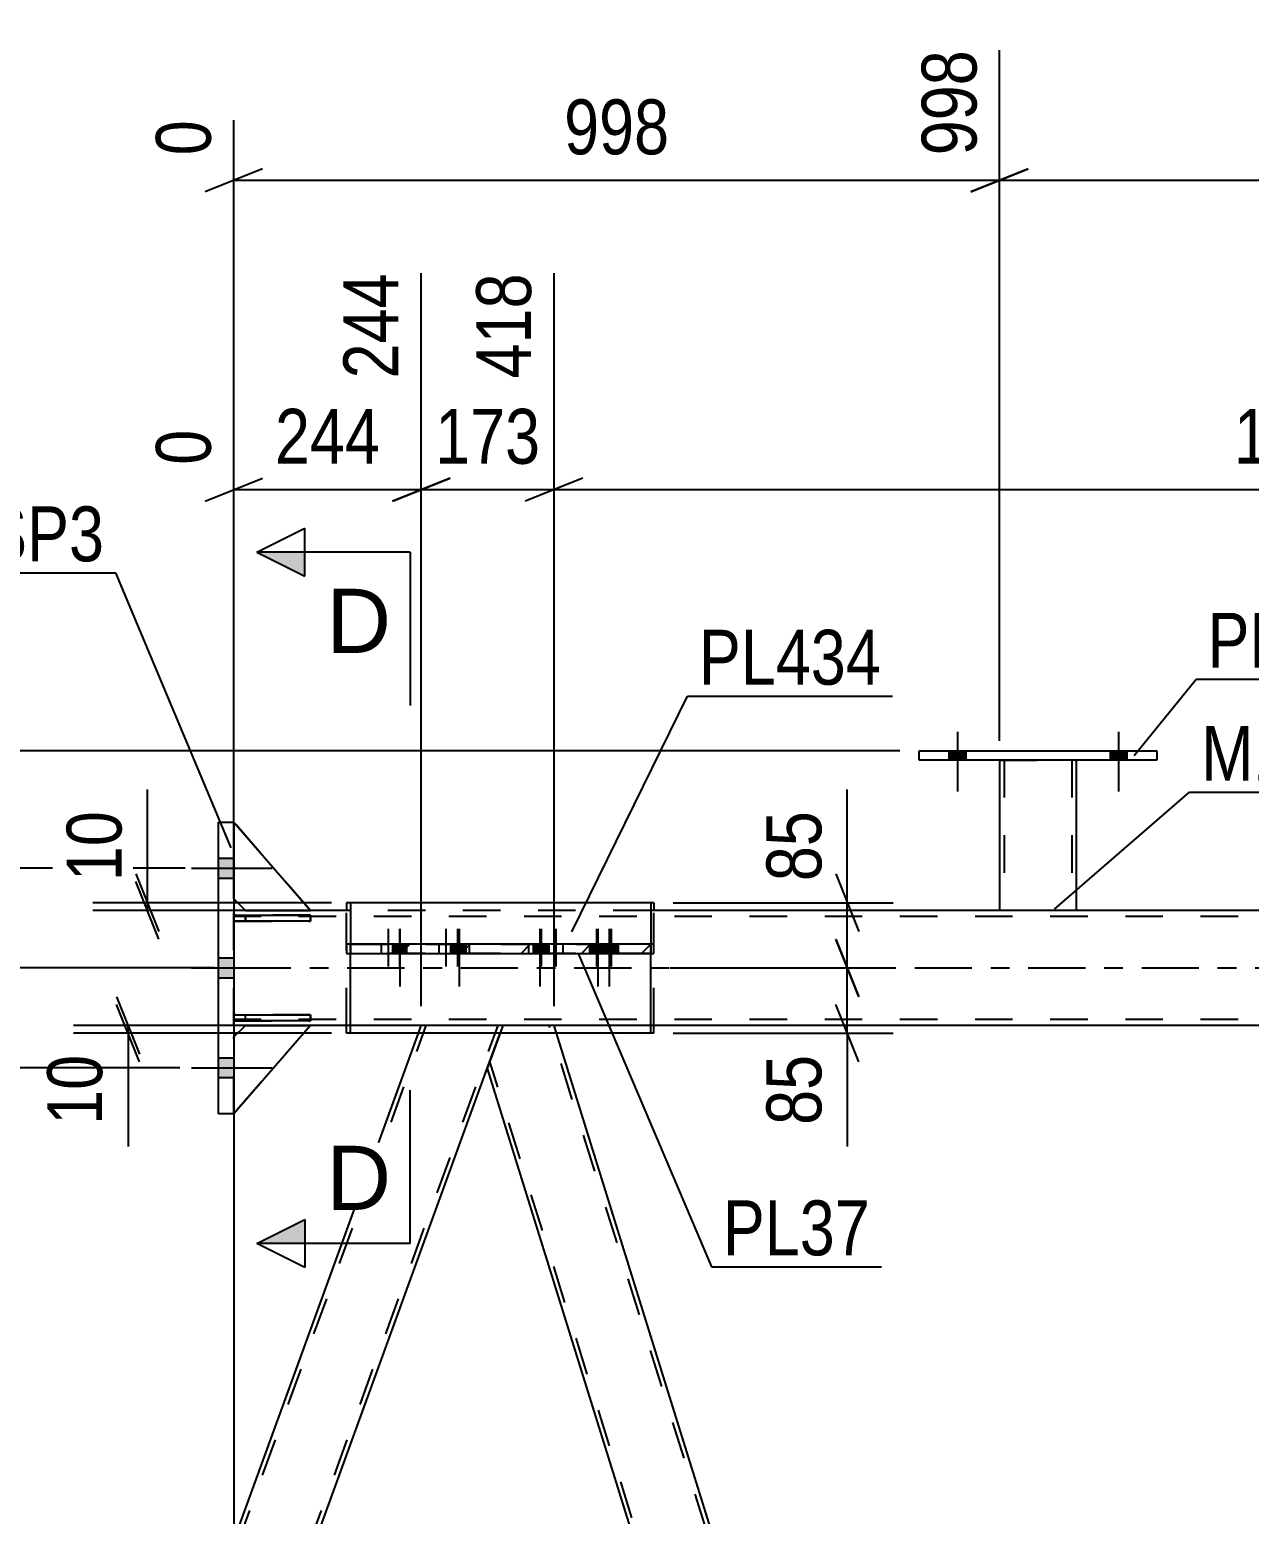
# Model space of a CAD drawing. Header units: millimetres. Extents: x -123 to 718, y -437 to 157.
# Drawn here: x -21.9 to 41.7, y -28.5 to 48.9 of the extents above; entities that cross this region are included whole.
import ezdxf

# ---------------------------------------------------------------- set-up
doc = ezdxf.new("R2010")
doc.units = ezdxf.units.MM
doc.linetypes.add('DXK_LINE_DOT2', pattern=[3.9198, 1.9599, -1.9599])
doc.linetypes.add('DXK_LINE_DOT3', pattern=[5.9187, 2.979, -0.9799, 0.9799, -0.9799])
doc.styles.add('Arial', font='ARIAL.TTF', dxfattribs={"height": 0.2})
doc.styles.add('Arial Narrow', font='ARIALN.TTF', dxfattribs={"height": 0.2})

# ---------------------------------------------------------------- blocks, each defined once
blk = doc.blocks.new('Bolt-232816598-5058 - 5056')
at = {"linetype": 'Continuous'}
for points in [[(-11.238, 4.68), (-11.238, 5.72), (-12.038, 5.72), (-12.038, 4.68)], [(-11.238, 4.68), (-11.238, 5.72), (-12.038, 5.72), (-12.038, 4.68)], [(-11.238, 4.68), (-11.238, 5.72), (-12.038, 5.72), (-12.038, 4.68)], [(-11.238, -0.52), (-11.238, 0.52), (-12.038, 0.52), (-12.038, -0.52)], [(-11.238, -0.52), (-11.238, 0.52), (-12.038, 0.52), (-12.038, -0.52)], [(-11.238, -5.72), (-11.238, -4.68), (-12.038, -4.68), (-12.038, -5.72)], [(-11.238, -5.72), (-11.238, -4.68), (-12.038, -4.68), (-12.038, -5.72)], [(-11.238, -5.72), (-11.238, -4.68), (-12.038, -4.68), (-12.038, -5.72)]]:
    blk.add_hatch(color=1, dxfattribs=at).paths.add_polyline_path(points)
at = {"color": 1, "linetype": 'Continuous'}
for p, q in [((-12.038, 5.72), (-11.238, 5.72)), ((-12.038, 5.72), (-11.238, 5.72)), ((-12.038, 5.72), (-11.238, 5.72)), ((-13.438, 5.2), (-9.238, 5.2)), ((-13.438, 5.2), (-9.238, 5.2)), ((-13.438, 5.2), (-9.238, 5.2)), ((-12.038, 4.68), (-11.238, 4.68)), ((-12.038, 4.68), (-11.238, 4.68)), ((-12.038, 4.68), (-11.238, 4.68)), ((-13.438, 0), (-9.238, 0)), ((-13.438, 0), (-9.238, 0)), ((-12.038, 0.52), (-11.238, 0.52)), ((-12.038, 0.52), (-11.238, 0.52)), ((-12.038, -0.52), (-11.238, -0.52)), ((-12.038, -0.52), (-11.238, -0.52)), ((-13.438, -5.2), (-9.238, -5.2)), ((-13.438, -5.2), (-9.238, -5.2)), ((-13.438, -5.2), (-9.238, -5.2)), ((-12.038, -4.68), (-11.238, -4.68)), ((-12.038, -4.68), (-11.238, -4.68)), ((-12.038, -4.68), (-11.238, -4.68)), ((-12.038, -5.72), (-11.238, -5.72)), ((-12.038, -5.72), (-11.238, -5.72)), ((-12.038, -5.72), (-11.238, -5.72))]:
    blk.add_line(p, q, dxfattribs=at)
blk = doc.blocks.new('Part-232816598-5231 - 5056')
at = {"color": 7, "linetype": 'DXK_LINE_DOT2'}
for p, q in [((-44.599, -122.22), (-1.206, -3)), ((-40.853, -122.22), (2.54, -3)), ((-1.607, -3.4), (-1.462, -3)), ((2.795, -3), (-1.462, -3)), ((1.976, -5.25), (2.795, -3))]:
    blk.add_line(p, q, dxfattribs=at)
at = {"color": 2, "linetype": 'Continuous'}
for p, q in [((-44.854, -122.22), (-1.607, -3.4)), ((-40.597, -122.22), (1.976, -5.25))]:
    blk.add_line(p, q, dxfattribs=at)
blk = doc.blocks.new('Part-232816598-5226 - 5056')
at = {"color": 7, "linetype": 'DXK_LINE_DOT2'}
for p, q in [((2.795, -3), (2.649, -3.4)), ((5.464, -3), (2.795, -3)), ((41.408, -119.122), (5.213, -3)), ((5.589, -3.4), (5.464, -3)), ((38.687, -122.22), (2.111, -4.878))]:
    blk.add_line(p, q, dxfattribs=at)
at = {"color": 2, "linetype": 'Continuous'}
for p, q in [((2.649, -3.4), (1.976, -5.25)), ((41.121, -117.396), (5.589, -3.4)), ((1.976, -5.25), (36.931, -117.396))]:
    blk.add_line(p, q, dxfattribs=at)
blk = doc.blocks.new('Part-232816598-5120 - 5056')
at = {"color": 2, "linetype": 'Continuous'}
for p, q in [((-11.238, 7.6), (-7.238, 3)), ((-11.238, 3.6), (-10.638, 3)), ((-10.638, 3), (-7.238, 3))]:
    blk.add_line(p, q, dxfattribs=at)
at = {"color": 7, "linetype": 'DXK_LINE_DOT2'}
blk.add_line((-11.238, 3.6), (-11.238, 7.6), dxfattribs=at)
blk = doc.blocks.new('Part-232816598-5121 - 5056')
at = {"color": 7, "linetype": 'DXK_LINE_DOT2'}
for p, q in [((-7.238, 3), (-11.238, 7.6)), ((-11.238, 7.6), (-11.238, 3.6)), ((-11.238, 3.6), (-10.638, 3)), ((-10.638, 3), (-7.238, 3))]:
    blk.add_line(p, q, dxfattribs=at)
blk = doc.blocks.new('Part-232816598-5122 - 5056')
at = {"color": 2, "linetype": 'Continuous'}
for p, q in [((-11.238, -3.6), (-10.638, -3)), ((-7.238, -3), (-11.238, -7.6)), ((-10.638, -3), (-7.238, -3))]:
    blk.add_line(p, q, dxfattribs=at)
at = {"color": 7, "linetype": 'DXK_LINE_DOT2'}
blk.add_line((-11.238, -7.6), (-11.238, -3.6), dxfattribs=at)
blk = doc.blocks.new('Part-232816598-5123 - 5056')
at = {"color": 7, "linetype": 'DXK_LINE_DOT2'}
for p, q in [((-11.238, -3.6), (-10.638, -3)), ((-7.238, -3), (-11.238, -7.6)), ((-10.638, -3), (-7.238, -3)), ((-11.238, -7.6), (-11.238, -3.6))]:
    blk.add_line(p, q, dxfattribs=at)
blk = doc.blocks.new('Part-232816598-5188 - 5056')
at = {"color": 2, "linetype": 'Continuous'}
for p, q in [((-11.238, -2.44), (-7.238, -2.44)), ((-11.238, -2.76), (-11.238, -2.44)), ((-7.238, -2.76), (-11.238, -2.76)), ((-7.238, -2.44), (-7.238, -2.76))]:
    blk.add_line(p, q, dxfattribs=at)
at = {"color": 7, "linetype": 'DXK_LINE_DOT2'}
blk.add_line((-10.638, -2.76), (-10.638, -2.44), dxfattribs=at)
blk = doc.blocks.new('Part-232816598-5124 - 5056')
at = {"color": 7, "linetype": 'DXK_LINE_DOT2'}
for p, q in [((-7.238, -2.44), (-11.238, -2.44)), ((-11.238, -2.44), (-11.238, -2.76)), ((-11.238, -2.76), (-7.238, -2.76)), ((-10.638, -2.76), (-10.638, -2.44)), ((-7.238, -2.76), (-7.238, -2.44))]:
    blk.add_line(p, q, dxfattribs=at)
blk = doc.blocks.new('Part-232816598-5189 - 5056')
at = {"color": 2, "linetype": 'Continuous'}
for p, q in [((-11.238, 2.76), (-7.238, 2.76)), ((-11.238, 2.44), (-11.238, 2.76)), ((-7.238, 2.44), (-11.238, 2.44)), ((-7.238, 2.76), (-7.238, 2.44))]:
    blk.add_line(p, q, dxfattribs=at)
at = {"color": 7, "linetype": 'DXK_LINE_DOT2'}
blk.add_line((-10.638, 2.44), (-10.638, 2.76), dxfattribs=at)
blk = doc.blocks.new('Part-232816598-5125 - 5056')
at = {"color": 7, "linetype": 'DXK_LINE_DOT2'}
for p, q in [((-7.238, 2.76), (-11.238, 2.76)), ((-11.238, 2.76), (-11.238, 2.44)), ((-11.238, 2.44), (-7.238, 2.44)), ((-10.638, 2.76), (-10.638, 2.44)), ((-7.238, 2.44), (-7.238, 2.76))]:
    blk.add_line(p, q, dxfattribs=at)
blk = doc.blocks.new('Part-232816598-5150 - 5056')
at = {"color": 7, "linetype": 'DXK_LINE_DOT2'}
for p, q in [((-5.363, 1.24), (-5.363, 0.76)), ((10.671, 1.24), (-5.363, 1.24)), ((1.046, 0.76), (1.046, 1.24)), ((4.153, 0.76), (4.153, 1.24)), ((10.671, 0.76), (10.671, 1.24)), ((-5.363, 0.76), (10.671, 0.76))]:
    blk.add_line(p, q, dxfattribs=at)
blk = doc.blocks.new('Part-232816598-5165 - 5056')
at = {"linetype": 'Continuous'}
h = blk.add_hatch(dxfattribs=at)
h.set_pattern_fill('', scale=0.7, style=0, pattern_type=0)
h.set_pattern_definition([(45, (10.509, 1.24), (-1.57154, 1.57154), [])])
h.paths.add_polyline_path([(10.509, 0.76), (10.509, 1.24), (-5.147, 1.24), (-5.147, 0.76)])
at = {"color": 7, "linetype": 'DXK_LINE_DOT2'}
for p, q in [((-5.147, 0.76), (-5.147, 1.24)), ((-5.147, 1.24), (10.509, 1.24)), ((10.509, 1.24), (10.509, 0.76)), ((10.509, 0.76), (-5.147, 0.76))]:
    blk.add_line(p, q, dxfattribs=at)
at = {"color": 2, "linetype": 'Continuous'}
for p, q in [((-5.147, 0.76), (-5.147, 1.24)), ((10.509, 1.24), (-5.147, 1.24)), ((10.509, 0.76), (10.509, 1.24)), ((-5.147, 0.76), (10.509, 0.76))]:
    blk.add_line(p, q, dxfattribs=at)
blk = doc.blocks.new('Part-232816598-5219 - 5056')
at = {"color": 2, "linetype": 'Continuous'}
for p, q in [((-12.038, -7.6), (-12.038, 7.6)), ((-12.038, 7.6), (-11.238, 7.6)), ((-11.238, 7.6), (-11.238, -7.6)), ((-11.238, -7.6), (-12.038, -7.6))]:
    blk.add_line(p, q, dxfattribs=at)
blk = doc.blocks.new('Part-232816598-5287 - 5056')
at = {"color": 2, "linetype": 'Continuous'}
for p, q in [((-5.363, 3.4), (-5.363, 3)), ((-5.147, 3.4), (-5.363, 3.4)), ((10.671, 3.4), (10.509, 3.4)), ((10.671, 3.4), (10.671, 3)), ((-5.363, -3.4), (-5.363, -3)), ((10.671, -3.4), (10.671, -3)), ((-5.147, -3.4), (-5.363, -3.4)), ((10.671, -3.4), (10.509, -3.4))]:
    blk.add_line(p, q, dxfattribs=at)
at = {"color": 7, "linetype": 'DXK_LINE_DOT2'}
for p, q in [((10.509, 3.4), (-5.147, 3.4)), ((-5.363, -3), (-5.363, 3)), ((10.671, -3), (10.671, 3)), ((10.509, -3.4), (-5.147, -3.4))]:
    blk.add_line(p, q, dxfattribs=at)
blk = doc.blocks.new('Part-232816598-5302 - 5056')
at = {"color": 2, "linetype": 'Continuous'}
for p, q in [((-5.147, 3.4), (-5.147, 1.24)), ((10.509, 3.4), (-5.147, 3.4)), ((10.509, 3.4), (10.509, 1.24)), ((-5.147, -3.4), (-5.147, 0.76)), ((10.509, -3.4), (10.509, 0.76)), ((10.509, -3.4), (-5.147, -3.4))]:
    blk.add_line(p, q, dxfattribs=at)
at = {"color": 7, "linetype": 'DXK_LINE_DOT2'}
for p, q in [((-5.147, 1.24), (-5.147, 0.76)), ((10.509, 1.24), (10.509, 0.76))]:
    blk.add_line(p, q, dxfattribs=at)
blk = doc.blocks.new('Part-232816598-5346 - 5056')
at = {"color": 2, "linetype": 'Continuous'}
for p, q in [((-10.638, 3), (-11.238, 3)), ((-5.147, 3), (-7.238, 3)), ((80.879, 3), (10.509, 3)), ((-10.638, -3), (-11.238, -3)), ((-5.147, -3), (-7.238, -3)), ((80.879, -3), (10.509, -3))]:
    blk.add_line(p, q, dxfattribs=at)
at = {"color": 7, "linetype": 'DXK_LINE_DOT2'}
for p, q in [((-11.238, -3), (-11.238, 3)), ((276.325, 2.68), (-11.238, 2.68)), ((-7.238, 3), (-10.638, 3)), ((10.509, 3), (-5.147, 3)), ((276.325, -2.68), (-11.238, -2.68)), ((-7.238, -3), (-10.638, -3)), ((10.509, -3), (-5.147, -3))]:
    blk.add_line(p, q, dxfattribs=at)
at = {"color": 7, "linetype": 'DXK_LINE_DOT3'}
blk.add_line((-11.238, 0), (276.325, 0), dxfattribs=at)
blk = doc.blocks.new('Bolt-232816598-5407 - 5056')
at = {"linetype": 'Continuous'}
for points in [[(-2.225, 1.24), (-2.945, 1.24), (-2.945, 0.76), (-2.225, 0.76)], [(0.868, 1.24), (0.148, 1.24), (0.148, 0.76), (0.868, 0.76)]]:
    blk.add_hatch(color=1, dxfattribs=at).paths.add_polyline_path(points)
at = {"color": 1, "linetype": 'Continuous'}
for p, q in [((-2.585, 2.04), (-2.585, -0.96)), ((0.508, 2.04), (0.508, -0.96)), ((-2.945, 1.24), (-2.945, 0.76)), ((-2.225, 1.24), (-2.225, 0.76)), ((0.148, 1.24), (0.148, 0.76)), ((0.868, 1.24), (0.868, 0.76))]:
    blk.add_line(p, q, dxfattribs=at)
blk = doc.blocks.new('Bolt-232816598-5408 - 5056')
at = {"linetype": 'Continuous'}
for points in [[(5.087, 1.24), (4.367, 1.24), (4.367, 0.76), (5.087, 0.76)], [(8.103, 1.24), (7.383, 1.24), (7.383, 0.76), (8.103, 0.76)], [(8.704, 1.24), (7.984, 1.24), (7.984, 0.76), (8.704, 0.76)]]:
    blk.add_hatch(color=1, dxfattribs=at).paths.add_polyline_path(points)
at = {"color": 1, "linetype": 'Continuous'}
for p, q in [((4.727, 2.04), (4.727, -0.96)), ((7.743, 2.04), (7.743, -0.96)), ((8.344, 2.04), (8.344, -0.96)), ((4.367, 1.24), (4.367, 0.76)), ((5.087, 1.24), (5.087, 0.76)), ((7.383, 1.24), (7.383, 0.76)), ((7.984, 1.24), (7.984, 0.76)), ((8.103, 1.24), (8.103, 0.76)), ((8.704, 1.24), (8.704, 0.76))]:
    blk.add_line(p, q, dxfattribs=at)
blk = doc.blocks.new('Bolt-232816598-5445 - 5056')
at = {"color": 1, "linetype": 'DXK_LINE_DOT2'}
for p, q in [((-3.198, 2.04), (-3.198, -0.96)), ((-2.596, 2.04), (-2.596, -0.96)), ((-0.182, 2.04), (-0.182, -0.96)), ((0.419, 2.04), (0.419, -0.96)), ((-3.558, 1.24), (-3.558, 0.76)), ((-2.956, 1.24), (-2.956, 0.76)), ((-2.838, 1.24), (-2.838, 0.76)), ((-2.236, 1.24), (-2.236, 0.76)), ((-0.542, 1.24), (-0.542, 0.76)), ((0.059, 1.24), (0.059, 0.76)), ((0.178, 1.24), (0.178, 0.76)), ((0.779, 1.24), (0.779, 0.76))]:
    blk.add_line(p, q, dxfattribs=at)
blk = doc.blocks.new('Bolt-232816598-5446 - 5056')
at = {"color": 1, "linetype": 'DXK_LINE_DOT2'}
for p, q in [((4.783, 2.04), (4.783, -0.96)), ((5.553, 2.04), (5.553, -0.96)), ((7.676, 2.04), (7.676, -0.96)), ((8.445, 2.04), (8.445, -0.96)), ((4.423, 1.24), (4.423, 0.76)), ((5.143, 1.24), (5.143, 0.76)), ((5.193, 1.24), (5.193, 0.76)), ((5.913, 1.24), (5.913, 0.76)), ((7.316, 1.24), (7.316, 0.76)), ((8.036, 1.24), (8.036, 0.76)), ((8.085, 1.24), (8.085, 0.76)), ((8.805, 1.24), (8.805, 0.76))]:
    blk.add_line(p, q, dxfattribs=at)
blk = doc.blocks.new('Part-232816598-50232 - 5056')
at = {"color": 7, "linetype": 'DXK_LINE_DOT2'}
for p, q in [((28.697, 10.841), (32.697, 10.841)), ((28.697, 10.838), (28.697, 10.841)), ((28.697, 10.841), (28.697, 10.838)), ((28.937, 10.841), (28.937, 3)), ((32.457, 10.841), (32.457, 3)), ((32.697, 10.841), (32.697, 10.838)), ((32.697, 10.838), (32.697, 10.841)), ((32.697, 3), (28.697, 3))]:
    blk.add_line(p, q, dxfattribs=at)
at = {"color": 2, "linetype": 'Continuous'}
for p, q in [((28.697, 10.838), (28.697, 3)), ((32.697, 10.838), (32.697, 3))]:
    blk.add_line(p, q, dxfattribs=at)
blk = doc.blocks.new('Part-232816598-50233 - 5056')
at = {"color": 2, "linetype": 'Continuous'}
for p, q in [((24.497, 10.838), (24.497, 11.318)), ((24.497, 11.318), (36.897, 11.318)), ((36.897, 10.838), (24.497, 10.838)), ((36.897, 11.318), (36.897, 10.838))]:
    blk.add_line(p, q, dxfattribs=at)
blk = doc.blocks.new('Bolt-232816598-50258 - 5056')
at = {"linetype": 'Continuous'}
for points in [[(26.057, 10.838), (26.937, 10.838), (26.937, 11.318), (26.057, 11.318)], [(34.457, 10.838), (35.337, 10.838), (35.337, 11.318), (34.457, 11.318)]]:
    blk.add_hatch(color=1, dxfattribs=at).paths.add_polyline_path(points)
at = {"color": 1, "linetype": 'Continuous'}
for p, q in [((26.497, 12.318), (26.497, 9.198)), ((34.897, 12.318), (34.897, 9.198)), ((26.057, 11.318), (26.057, 10.838)), ((26.937, 11.318), (26.937, 10.838)), ((34.457, 11.318), (34.457, 10.838)), ((35.337, 11.318), (35.337, 10.838))]:
    blk.add_line(p, q, dxfattribs=at)
blk = doc.blocks.new('Bolt-232816598-50259 - 5056')
at = {"linetype": 'Continuous'}
for points in [[(26.057, 10.838), (26.937, 10.838), (26.937, 11.318), (26.057, 11.318)], [(34.457, 10.838), (35.337, 10.838), (35.337, 11.318), (34.457, 11.318)]]:
    blk.add_hatch(color=1, dxfattribs=at).paths.add_polyline_path(points)
at = {"color": 1, "linetype": 'Continuous'}
for p, q in [((26.497, 12.318), (26.497, 9.198)), ((34.897, 12.318), (34.897, 9.198)), ((26.057, 11.318), (26.057, 10.838)), ((26.937, 11.318), (26.937, 10.838)), ((34.457, 11.318), (34.457, 10.838)), ((35.337, 11.318), (35.337, 10.838))]:
    blk.add_line(p, q, dxfattribs=at)
blk = doc.blocks.new('StraightDimension-232816598-30577 - 5056')
at = {"color": 7, "linetype": 'Continuous'}
for p, q in [((5.464, -2), (5.464, 36.222)), ((83.673, -2), (83.673, 33.55)), ((6.964, 25.537), (3.964, 24.337)), ((5.464, 24.937), (83.673, 24.937)), ((82.173, 24.337), (85.173, 25.537))]:
    blk.add_line(p, q, dxfattribs=at)
at = {"color": 0}
blk.add_wipeout([(48.825, 25.687), (48.825, 29.887), (40.312, 29.887), (40.312, 25.687)], dxfattribs=at)
at = {"color": 3, "style": 'Arial Narrow'}
blk.add_text('1955', height=2.8633, dxfattribs=at).set_placement((40.912, 26.287))
at = {"color": 0, "linetype": 'Continuous'}
blk.add_wipeout([(83.073, 34.15), (78.873, 34.15), (78.873, 25.637), (83.073, 25.637)], dxfattribs=at)
at = {"color": 3, "linetype": 'Continuous', "style": 'Arial Narrow'}
blk.add_text('2373', height=2.8633, rotation=90.00021, dxfattribs=at).set_placement((82.473, 26.237))
blk = doc.blocks.new('StraightDimension-232816598-30579 - 5056')
at = {"color": 7, "linetype": 'Continuous'}
for p, q in [((-1.462, -2), (-1.462, 36.222)), ((-11.238, 4), (-11.238, 28.065)), ((-12.738, 24.337), (-9.738, 25.537)), ((-11.238, 24.937), (-1.462, 24.937)), ((0.038, 25.537), (-2.962, 24.337))]:
    blk.add_line(p, q, dxfattribs=at)
at = {"color": 0}
blk.add_wipeout([(-3.008, 25.687), (-3.008, 29.887), (-9.692, 29.887), (-9.692, 25.687)], dxfattribs=at)
at = {"color": 0, "linetype": 'Continuous'}
blk.add_wipeout([(-11.838, 28.665), (-16.038, 28.665), (-16.038, 25.637), (-11.838, 25.637)], dxfattribs=at)
at = {"color": 3, "style": 'Arial Narrow'}
blk.add_text('244', height=2.8633, dxfattribs=at).set_placement((-9.092, 26.287))
at = {"color": 3, "linetype": 'Continuous', "style": 'Arial Narrow'}
blk.add_text('0', height=2.863, rotation=90.00021, dxfattribs=at).set_placement((-12.438, 26.237))
at = {"color": 0, "linetype": 'Continuous'}
blk.add_wipeout([(-2.062, 36.822), (-6.262, 36.822), (-6.262, 30.137), (-2.062, 30.137)], dxfattribs=at)
at = {"color": 3, "linetype": 'Continuous', "style": 'Arial Narrow'}
blk.add_text('244', height=2.8633, rotation=90.00021, dxfattribs=at).set_placement((-2.662, 30.737))
blk = doc.blocks.new('StraightDimension-232816598-6532 - 5056')
at = {"color": 7, "linetype": 'Continuous'}
for p, q in [((-17.357, -1.5), (-16.157, -4.5)), ((-16.157, -4.9), (-17.357, -1.9)), ((9.467, -3), (-19.607, -3)), ((-16.757, -3.4), (-16.757, -3)), ((-6.147, -3.4), (-19.607, -3.4)), ((-16.757, -3.4), (-16.757, -9.306)), ((-16.757, -3.4), (-16.757, -9.306))]:
    blk.add_line(p, q, dxfattribs=at)
at = {"color": 0}
blk.add_wipeout([(-17.507, -3.925), (-21.707, -3.925), (-21.707, -8.781), (-17.507, -8.781)], dxfattribs=at)
at = {"color": 3, "style": 'Arial Narrow'}
blk.add_text('10', height=2.8633, rotation=90.00021, dxfattribs=at).set_placement((-18.107, -8.181))
blk = doc.blocks.new('StraightDimension-232816598-64913 - 5056')
at = {"color": 7, "linetype": 'Continuous'}
for p, q in [((-24.282, 5.2), (-24.282, 12.934)), ((-24.282, 5.2), (-24.282, 12.934)), ((-24.882, 6.7), (-23.682, 3.7)), ((-13.781, 5.2), (-27.132, 5.2)), ((-24.282, 0), (-24.282, 5.2)), ((-23.682, -1.5), (-24.882, 1.5)), ((-14.282, 0), (-27.132, 0))]:
    blk.add_line(p, q, dxfattribs=at)
at = {"color": 0}
blk.add_wipeout([(-25.032, 12.409), (-29.232, 12.409), (-29.232, 5.725), (-25.032, 5.725)], dxfattribs=at)
at = {"color": 3, "style": 'Arial Narrow'}
blk.add_text('130', height=2.8633, rotation=90.00021, dxfattribs=at).set_placement((-25.632, 6.325))
blk = doc.blocks.new('StraightDimension-232816598-30578 - 5056')
at = {"color": 7, "linetype": 'Continuous'}
for p, q in [((-1.462, -2), (-1.462, 36.222)), ((5.464, -2), (5.464, 36.222)), ((-2.962, 24.337), (0.038, 25.537)), ((-1.462, 24.937), (5.464, 24.937)), ((6.964, 25.537), (3.964, 24.337))]:
    blk.add_line(p, q, dxfattribs=at)
at = {"color": 0}
blk.add_wipeout([(5.344, 25.687), (5.344, 29.887), (-1.341, 29.887), (-1.341, 25.687)], dxfattribs=at)
at = {"color": 3, "style": 'Arial Narrow'}
blk.add_text('173', height=2.8633, dxfattribs=at).set_placement((-0.741, 26.287))
at = {"color": 0, "linetype": 'Continuous'}
blk.add_wipeout([(4.864, 36.822), (0.664, 36.822), (0.664, 30.137), (4.864, 30.137)], dxfattribs=at)
at = {"color": 3, "linetype": 'Continuous', "style": 'Arial Narrow'}
blk.add_text('418', height=2.8633, rotation=90.00021, dxfattribs=at).set_placement((4.264, 30.737))
blk = doc.blocks.new('StraightDimension-232816598-65731 - 5056')
at = {"color": 7, "linetype": 'Continuous'}
for p, q in [((79.778, 11.774), (79.778, 49.684)), ((28.697, 11.838), (28.697, 47.856)), ((30.197, 41.671), (27.197, 40.471)), ((28.697, 41.071), (79.778, 41.071)), ((78.278, 40.471), (81.278, 41.671))]:
    blk.add_line(p, q, dxfattribs=at)
at = {"color": 0}
blk.add_wipeout([(58.494, 41.821), (58.494, 46.021), (49.981, 46.021), (49.981, 41.821)], dxfattribs=at)
at = {"color": 3, "style": 'Arial Narrow'}
blk.add_text('1277', height=2.8633, dxfattribs=at).set_placement((50.581, 42.421))
at = {"color": 0, "linetype": 'Continuous'}
blk.add_wipeout([(79.178, 50.284), (74.978, 50.284), (74.978, 41.771), (79.178, 41.771)], dxfattribs=at)
at = {"color": 3, "linetype": 'Continuous', "style": 'Arial Narrow'}
blk.add_text('2275', height=2.8633, rotation=90.00021, dxfattribs=at).set_placement((78.578, 42.371))
blk = doc.blocks.new('StraightDimension-232816598-5591 - 5056')
at = {"color": 7, "linetype": 'Continuous'}
for p, q in [((20.753, 3.4), (20.753, 9.306)), ((20.753, 3.4), (20.753, 9.306)), ((20.153, 4.9), (21.353, 1.9)), ((11.671, 3.4), (23.153, 3.4)), ((20.753, 0), (20.753, 3.4)), ((21.353, -1.5), (20.153, 1.5)), ((11.509, 0), (23.153, 0))]:
    blk.add_line(p, q, dxfattribs=at)
at = {"color": 0}
blk.add_wipeout([(20.003, 8.781), (15.803, 8.781), (15.803, 3.925), (20.003, 3.925)], dxfattribs=at)
at = {"color": 3, "style": 'Arial Narrow'}
blk.add_text('85', height=2.8633, rotation=90.00021, dxfattribs=at).set_placement((19.403, 4.525))
blk = doc.blocks.new('StraightDimension-232816598-5599 - 5056')
at = {"color": 7, "linetype": 'Continuous'}
for p, q in [((20.153, 1.5), (21.353, -1.5)), ((11.509, 0), (23.153, 0)), ((20.753, -3.4), (20.753, 0)), ((21.353, -4.9), (20.153, -1.9)), ((11.671, -3.4), (23.153, -3.4)), ((20.753, -3.4), (20.753, -9.306)), ((20.753, -3.4), (20.753, -9.306))]:
    blk.add_line(p, q, dxfattribs=at)
at = {"color": 0}
blk.add_wipeout([(20.003, -3.925), (15.803, -3.925), (15.803, -8.781), (20.003, -8.781)], dxfattribs=at)
at = {"color": 3, "style": 'Arial Narrow'}
blk.add_text('85', height=2.8633, rotation=90.00021, dxfattribs=at).set_placement((19.403, -8.181))
blk = doc.blocks.new('StraightDimension-232816598-5626 - 5056')
at = {"color": 7, "linetype": 'Continuous'}
blk.add_line((-11.238, -4), (-11.238, -46.863), dxfattribs=at)
blk = doc.blocks.new('StraightDimension-232816598-5633 - 5056')
at = {"color": 7, "linetype": 'Continuous'}
blk.add_line((23.497, 11.318), (-96.582, 11.318), dxfattribs=at)
blk = doc.blocks.new('StraightDimension-232816598-5647 - 5056')
at = {"color": 7, "linetype": 'Continuous'}
blk.add_line((-12.238, 0), (-85.822, 0), dxfattribs=at)
blk = doc.blocks.new('StraightDimension-232816598-6515 - 5056')
at = {"color": 7, "linetype": 'Continuous'}
for p, q in [((-15.745, 3.4), (-15.745, 9.306)), ((-15.745, 3.4), (-15.745, 9.306)), ((-16.345, 4.9), (-15.145, 1.9)), ((-15.145, 1.5), (-16.345, 4.5)), ((-6.147, 3.4), (-18.595, 3.4)), ((-15.745, 3), (-15.745, 3.4)), ((-6.147, 3), (-18.595, 3))]:
    blk.add_line(p, q, dxfattribs=at)
at = {"color": 0}
blk.add_wipeout([(-16.495, 8.781), (-20.695, 8.781), (-20.695, 3.925), (-16.495, 3.925)], dxfattribs=at)
at = {"color": 3, "style": 'Arial Narrow'}
blk.add_text('10', height=2.8633, rotation=90.00021, dxfattribs=at).set_placement((-17.095, 4.525))
blk = doc.blocks.new('StraightDimension-232816598-64914 - 5056')
at = {"color": 7, "linetype": 'Continuous'}
for p, q in [((-24.882, 1.5), (-23.682, -1.5)), ((-14.282, 0), (-27.132, 0)), ((-24.282, -5.2), (-24.282, 0)), ((-23.682, -6.7), (-24.882, -3.7)), ((-14.059, -5.2), (-27.132, -5.2)), ((-24.282, -5.2), (-24.282, -12.934)), ((-24.282, -5.2), (-24.282, -12.934))]:
    blk.add_line(p, q, dxfattribs=at)
at = {"color": 0}
blk.add_wipeout([(-25.032, -5.725), (-29.232, -5.725), (-29.232, -12.409), (-25.032, -12.409)], dxfattribs=at)
at = {"color": 3, "style": 'Arial Narrow'}
blk.add_text('130', height=2.8633, rotation=90.00021, dxfattribs=at).set_placement((-25.632, -11.809))
blk = doc.blocks.new('StraightDimension-232816598-65732 - 5056')
at = {"color": 7, "linetype": 'Continuous'}
for p, q in [((28.697, 11.838), (28.697, 47.856)), ((-11.238, 4), (-11.238, 44.199)), ((-9.738, 41.671), (-12.738, 40.471)), ((-11.238, 41.071), (28.697, 41.071)), ((27.197, 40.471), (30.197, 41.671))]:
    blk.add_line(p, q, dxfattribs=at)
at = {"color": 0}
blk.add_wipeout([(12.072, 41.821), (12.072, 46.021), (5.387, 46.021), (5.387, 41.821)], dxfattribs=at)
at = {"color": 3, "style": 'Arial Narrow'}
blk.add_text('998', height=2.8633, dxfattribs=at).set_placement((5.987, 42.421))
at = {"color": 0, "linetype": 'Continuous'}
for points in [[(28.097, 48.456), (23.897, 48.456), (23.897, 41.771), (28.097, 41.771)], [(-11.838, 44.799), (-16.038, 44.799), (-16.038, 41.771), (-11.838, 41.771)]]:
    blk.add_wipeout(points, dxfattribs=at)
at = {"color": 3, "linetype": 'Continuous', "style": 'Arial Narrow'}
for s, height, p in [('998', 2.8633, (27.497, 42.371)), ('0', 2.863, (-12.438, 42.371))]:
    blk.add_text(s, height=height, rotation=90.00021, dxfattribs=at).set_placement(p)
blk = doc.blocks.new('Mark-232816598-5215 - 5056')
at = {"color": 30, "linetype": 'Continuous'}
for p in [(-24.809, 20.6), (-11.378, 6.266)]:
    blk.add_line(p, (-17.398, 20.6), dxfattribs=at)
at = {"color": 0}
blk.add_wipeout([(-17.998, 21.2), (-17.998, 24.2), (-24.209, 24.2), (-24.209, 21.2)], dxfattribs=at)
blk.add_wipeout([(-17.998, 21.2), (-17.998, 24.2), (-24.209, 24.2), (-24.209, 21.2)], dxfattribs=at)
at = {"color": 3, "style": 'Arial Narrow'}
blk.add_text('SP3', height=2.8633, dxfattribs=at).set_placement((-24.209, 21.2))
blk = doc.blocks.new('Mark-232816598-5161 - 5056')
at = {"color": 30, "linetype": 'Continuous'}
for p, q in [((6.724, 0.76), (13.666, -15.583)), ((13.666, -15.583), (22.542, -15.583))]:
    blk.add_line(p, q, dxfattribs=at)
at = {"color": 0}
blk.add_wipeout([(21.942, -14.983), (21.942, -11.983), (14.266, -11.983), (14.266, -14.983)], dxfattribs=at)
blk.add_wipeout([(21.942, -14.983), (21.942, -11.983), (14.266, -11.983), (14.266, -14.983)], dxfattribs=at)
at = {"color": 3, "style": 'Arial Narrow'}
blk.add_text('PL37', height=2.8633, dxfattribs=at).set_placement((14.266, -14.983))
blk = doc.blocks.new('Mark-232816598-5298 - 5056')
at = {"color": 30, "linetype": 'Continuous'}
for p, q in [((6.383, 1.886), (12.416, 14.168)), ((12.416, 14.168), (23.12, 14.168))]:
    blk.add_line(p, q, dxfattribs=at)
at = {"color": 0}
blk.add_wipeout([(22.52, 14.768), (22.52, 17.768), (13.016, 17.768), (13.016, 14.768)], dxfattribs=at)
blk.add_wipeout([(22.52, 14.768), (22.52, 17.768), (13.016, 17.768), (13.016, 14.768)], dxfattribs=at)
at = {"color": 3, "style": 'Arial Narrow'}
blk.add_text('PL434', height=2.8633, dxfattribs=at).set_placement((13.016, 14.768))
blk = doc.blocks.new('Mark-232816598-66044 - 5056')
at = {"color": 30, "linetype": 'Continuous'}
for p, q in [((35.719, 11.071), (38.942, 15.048)), ((38.942, 15.048), (49.646, 15.048))]:
    blk.add_line(p, q, dxfattribs=at)
at = {"color": 0}
blk.add_wipeout([(49.046, 15.648), (49.046, 18.648), (39.542, 18.648), (39.542, 15.648)], dxfattribs=at)
blk.add_wipeout([(49.046, 15.648), (49.046, 18.648), (39.542, 18.648), (39.542, 15.648)], dxfattribs=at)
at = {"color": 3, "style": 'Arial Narrow'}
blk.add_text('PL581', height=2.8633, dxfattribs=at).set_placement((39.542, 15.648))
blk = doc.blocks.new('SectionMark-232816598-6619 - 5056')
at = {"linetype": 'Continuous'}
for points in [[(-7.538, 21.676), (-7.538, 20.426), (-10.038, 21.676)], [(-7.538, -13.114), (-7.538, -14.364), (-10.038, -14.364)]]:
    blk.add_hatch(color=6, dxfattribs=at).paths.add_polyline_path(points)
at = {"color": 6, "linetype": 'Continuous'}
for p, q in [((-10.038, 21.676), (-7.538, 22.926)), ((-7.538, 20.426), (-7.538, 22.926)), ((-2.038, 21.676), (-10.038, 21.676)), ((-10.038, 21.676), (-7.538, 20.426)), ((-2.038, 21.676), (-2.038, 13.676)), ((-2.038, -14.364), (-2.038, -6.364)), ((-10.038, -14.364), (-7.538, -13.114)), ((-7.538, -13.114), (-7.538, -15.614)), ((-2.038, -14.364), (-10.038, -14.364)), ((-7.538, -15.614), (-10.038, -14.364))]:
    blk.add_line(p, q, dxfattribs=at)
at = {"color": 0, "linetype": 'Continuous'}
for points in [[(-3.038, 16.426), (-3.038, 19.926), (-6.408, 19.926), (-6.408, 16.426)], [(-3.038, -12.614), (-3.038, -9.114), (-6.408, -9.114), (-6.408, -12.614)]]:
    blk.add_wipeout(points, dxfattribs=at)
at = {"color": 3, "linetype": 'Continuous', "style": 'Arial'}
for p in [(-6.408, 16.426), (-6.408, -12.614)]:
    blk.add_text('D', height=3.343, dxfattribs=at).set_placement(p)
blk = doc.blocks.new('Mark-232816598-66041 - 5056')
at = {"color": 30, "linetype": 'Continuous'}
for p, q in [((31.563, 3.066), (38.611, 9.158)), ((38.611, 9.158), (49.863, 9.158))]:
    blk.add_line(p, q, dxfattribs=at)
at = {"color": 0}
blk.add_wipeout([(49.263, 9.758), (49.263, 12.758), (39.211, 12.758), (39.211, 9.758)], dxfattribs=at)
blk.add_wipeout([(49.263, 9.758), (49.263, 12.758), (39.211, 12.758), (39.211, 9.758)], dxfattribs=at)
at = {"color": 3, "style": 'Arial Narrow'}
blk.add_text('M1362', height=2.8633, dxfattribs=at).set_placement((39.211, 9.758))

msp = doc.modelspace()

# ---------------------------------------------------------------- block references
for name in ['Bolt-232816598-50258 - 5056', 'Bolt-232816598-50259 - 5056', 'Part-232816598-50233 - 5056', 'Part-232816598-50232 - 5056', 'Part-232816598-5219 - 5056', 'Part-232816598-5120 - 5056', 'Part-232816598-5121 - 5056', 'Bolt-232816598-5058 - 5056', 'Part-232816598-5287 - 5056', 'Part-232816598-5302 - 5056', 'Part-232816598-5346 - 5056', 'Part-232816598-5189 - 5056', 'Part-232816598-5125 - 5056', 'Bolt-232816598-5445 - 5056', 'Bolt-232816598-5407 - 5056', 'Bolt-232816598-5408 - 5056', 'Bolt-232816598-5446 - 5056', 'Part-232816598-5150 - 5056', 'Part-232816598-5165 - 5056', 'Part-232816598-5231 - 5056', 'Part-232816598-5188 - 5056', 'Part-232816598-5124 - 5056', 'Part-232816598-5122 - 5056', 'Part-232816598-5123 - 5056', 'Part-232816598-5226 - 5056']:
    msp.add_blockref(name, (0, 0))

# ---------------------------------------------------------------- next in the draw order: block references
for name in ['StraightDimension-232816598-30579 - 5056', 'StraightDimension-232816598-30577 - 5056']:
    msp.add_blockref(name, (0, 0))

# ---------------------------------------------------------------- next in the draw order: block references
for name in ['StraightDimension-232816598-65731 - 5056', 'StraightDimension-232816598-5591 - 5056', 'StraightDimension-232816598-6532 - 5056']:
    msp.add_blockref(name, (0, 0))

# ---------------------------------------------------------------- next in the draw order: block references
for name in ['StraightDimension-232816598-30578 - 5056', 'Mark-232816598-66044 - 5056', 'StraightDimension-232816598-64913 - 5056', 'StraightDimension-232816598-5599 - 5056', 'StraightDimension-232816598-5626 - 5056']:
    msp.add_blockref(name, (0, 0))

# ---------------------------------------------------------------- next in the draw order: block references
msp.add_blockref('StraightDimension-232816598-5633 - 5056', (0, 0))

# ---------------------------------------------------------------- next in the draw order: block references
for name in ['Mark-232816598-66041 - 5056', 'StraightDimension-232816598-5647 - 5056', 'Mark-232816598-5161 - 5056']:
    msp.add_blockref(name, (0, 0))

# ---------------------------------------------------------------- next in the draw order: block references
msp.add_blockref('StraightDimension-232816598-6515 - 5056', (0, 0))

# ---------------------------------------------------------------- next in the draw order: block references
for name in ['StraightDimension-232816598-65732 - 5056', 'StraightDimension-232816598-64914 - 5056']:
    msp.add_blockref(name, (0, 0))

# ---------------------------------------------------------------- next in the draw order: block references
for name in ['Mark-232816598-5215 - 5056', 'SectionMark-232816598-6619 - 5056', 'Mark-232816598-5298 - 5056']:
    msp.add_blockref(name, (0, 0))

doc.saveas('drawing.dxf')
